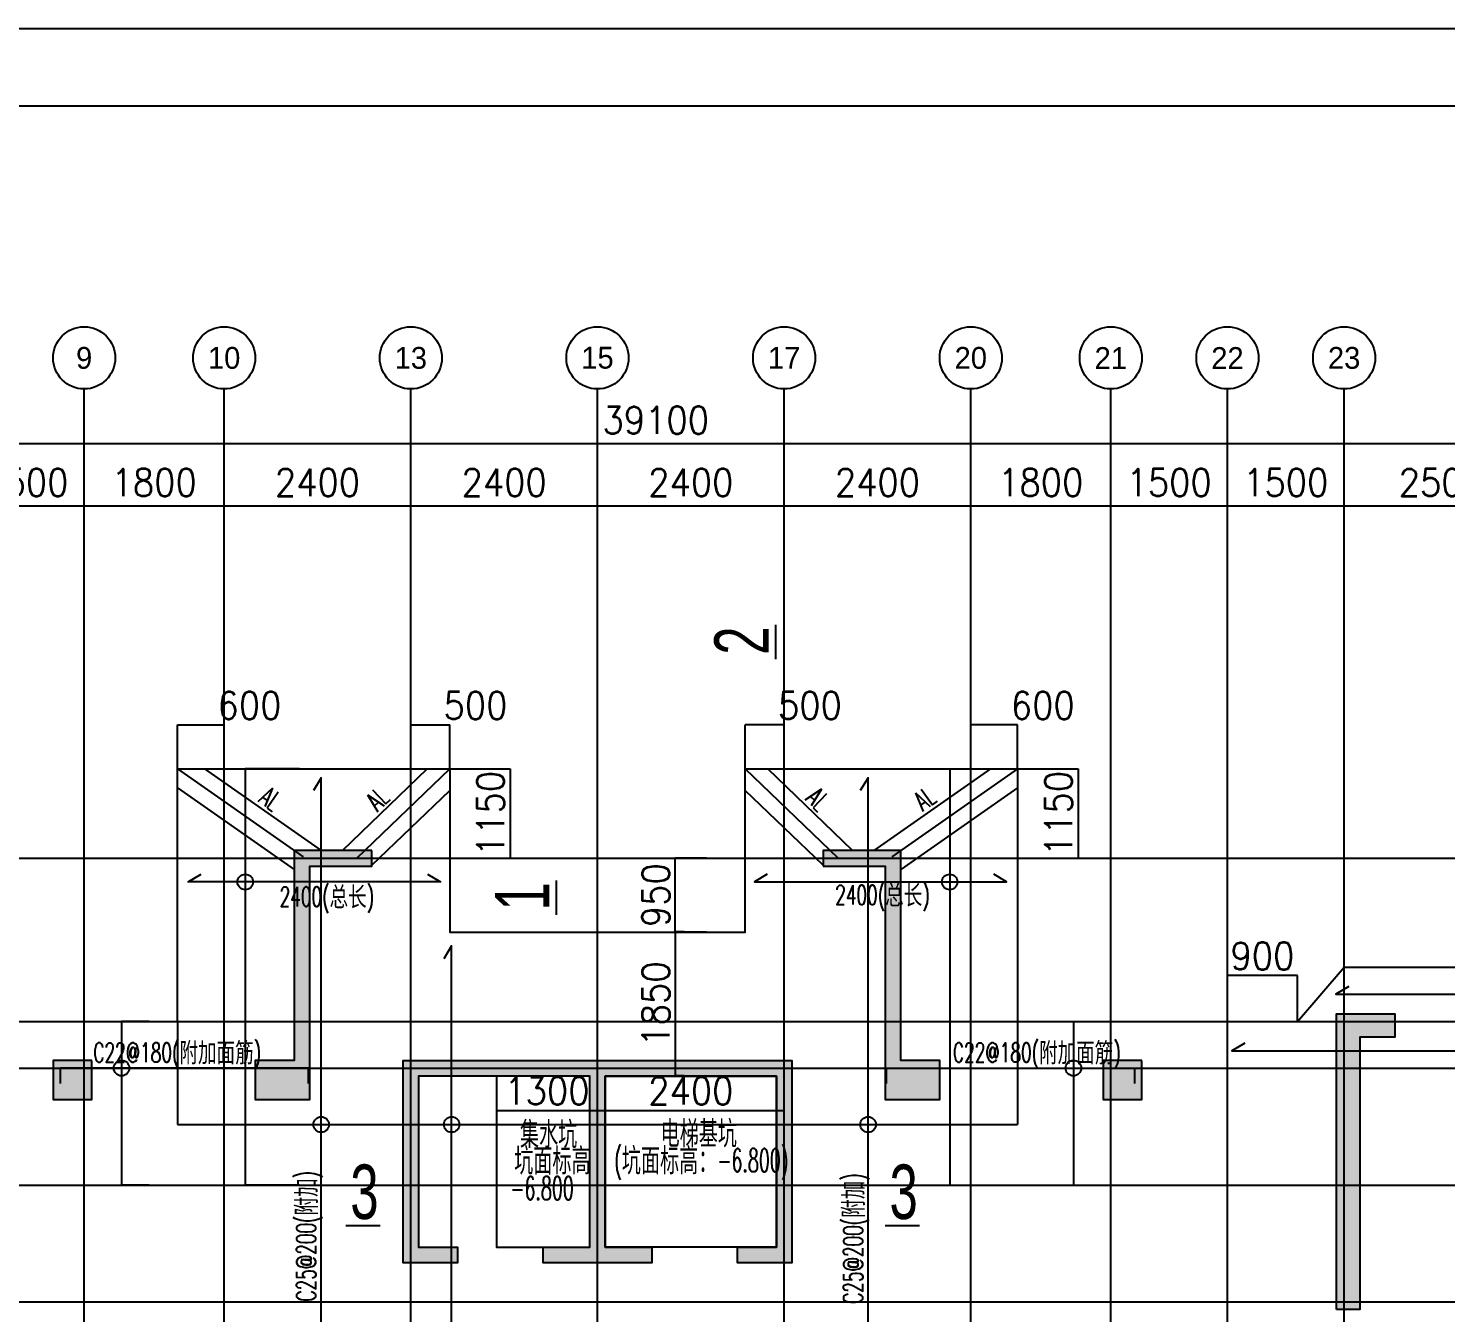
# Model space of a CAD drawing. Extents: x 628064 to 789462, y -248497 to 145317.
# Drawn here: x 680397 to 698620, y -129407 to -112901 of the extents above; entities that cross this region are included whole.
import ezdxf
from ezdxf.enums import TextEntityAlignment as Align

# ---------------------------------------------------------------- set-up
doc = ezdxf.new("R2010")
doc.units = 0
doc.header["$LTSCALE"] = 100
for name, color, linetype in [('1508', 2, 'Continuous'), ('AXIS', 3, 'Continuous'), ('DIM', 3, 'Continuous'), ('dote', 253, 'Continuous'), ('HATCH', 254, 'Continuous'), ('TEXT', 2, 'Continuous'), ('THIN', 7, 'Continuous'), ('tk', 7, 'Continuous'), ('z桩', 240, 'Continuous'), ('底板钢筋2', 30, 'Continuous'), ('支座钢筋标注', 173, 'Continuous'), ('板底钢筋', 24, 'Continuous'), ('砼墙', 3, 'Continuous')]:
    doc.layers.add(name, color=color, linetype=linetype)
doc.styles.add('cadreader_textstyle', font='cadreader_textstyle')
doc.styles.add('hztxt', font='hztxt')
doc.styles.get("Standard").update_dxf_attribs({"font": 'standard'})
doc.dimstyles.get("Standard").update_dxf_attribs({"dimtxt": 351, "dimasz": 0.18, "dimexe": 0.18, "dimexo": 0.0625, "dimgap": 0.09, "dimtad": 0, "dimtoh": 1, "dimdec": 0, "dimzin": 0, "dimdsep": 46, "dimcen": 0.09, "dimadec": 0, "dimazin": 0, "dimtfac": 1, "dimtdec": 4, "dimtofl": 0, "dimtmove": 0, "dimatfit": 3, "dimfxl": 250, "dimtolj": 1, "dimtzin": 0, "dimarcsym": 0})

# ---------------------------------------------------------------- blocks, each defined once
blk = doc.blocks.new('*D125')
at = {"layer": 'AXIS', "color": 0, "linetype": 'ByBlock', "lineweight": -2}
for p, q in [((668914.1183652161, -119728.6669163343), (668914.1183652161, -118236.0257539879)), ((668914.1183652161, -118236.2057539879), (708014.1183652161, -118236.2057539879)), ((708014.1183652161, -119728.6669163343), (708014.1183652161, -118236.0257539879))]:
    blk.add_line(p, q, dxfattribs=at)
for points in [[(668914.1183652161, -118236.2057539879), (668914.2983652161, -118236.1757814925), (668914.2983652161, -118236.2357264833)], [(708014.1183652161, -118236.2057539879), (708013.938365216, -118236.2357264833), (708013.938365216, -118236.1757814925)]]:
    blk.add_solid(points, dxfattribs=at)
at = {"layer": 'AXIS', "color": 0, "linetype": 'Continuous', "lineweight": -2, "insert": (688464.1183652161, -117936.2057539879), "char_height": 351, "width": 1150.499999999997, "attachment_point": 5}
blk.add_mtext('39100', dxfattribs=at)
blk = doc.blocks.new('*D27')
at = {"layer": 'AXIS', "color": 0, "linetype": 'ByBlock', "lineweight": -2}
for p, q in [((681114.1183652161, -119728.6669163343), (681114.1183652161, -119036.0257539879)), ((681114.1183652161, -119036.2057539879), (682914.118365216, -119036.2057539879)), ((682914.118365216, -119728.6669163343), (682914.118365216, -119036.0257539879))]:
    blk.add_line(p, q, dxfattribs=at)
for points in [[(681114.1183652161, -119036.2057539879), (681114.2983652161, -119036.1757814925), (681114.2983652161, -119036.2357264833)], [(682914.118365216, -119036.2057539879), (682913.9383652159, -119036.2357264833), (682913.9383652159, -119036.1757814925)]]:
    blk.add_solid(points, dxfattribs=at)
at = {"layer": 'AXIS', "color": 0, "linetype": 'Continuous', "lineweight": -2, "insert": (682014.1183652161, -118736.2057539879), "char_height": 351, "width": 807.299999999999, "attachment_point": 5}
blk.add_mtext('1800', dxfattribs=at)
blk = doc.blocks.new('*D280')
at = {"layer": 'AXIS', "color": 0, "linetype": 'ByBlock', "lineweight": -2}
for p, q in [((682914.118365216, -119728.6669163343), (682914.118365216, -119036.0257539879)), ((682914.118365216, -119036.2057539879), (685314.1183652161, -119036.2057539879)), ((685314.1183652161, -119728.6669163343), (685314.1183652161, -119036.0257539879))]:
    blk.add_line(p, q, dxfattribs=at)
for points in [[(682914.118365216, -119036.2057539879), (682914.298365216, -119036.1757814925), (682914.298365216, -119036.2357264833)], [(685314.1183652161, -119036.2057539879), (685313.938365216, -119036.2357264833), (685313.938365216, -119036.1757814925)]]:
    blk.add_solid(points, dxfattribs=at)
at = {"layer": 'AXIS', "color": 0, "linetype": 'Continuous', "lineweight": -2, "insert": (684114.1183652161, -118736.2057539879), "char_height": 351, "width": 918.4499999999996, "attachment_point": 5}
blk.add_mtext('2400', dxfattribs=at)
blk = doc.blocks.new('*D716')
at = {"layer": 'AXIS', "color": 0, "linetype": 'ByBlock', "lineweight": -2}
for p, q in [((685314.1183652161, -119728.6669163343), (685314.1183652161, -119036.0257539879)), ((685314.1183652161, -119036.2057539879), (687714.1183652162, -119036.2057539879)), ((687714.1183652162, -119728.6669163343), (687714.1183652162, -119036.0257539879))]:
    blk.add_line(p, q, dxfattribs=at)
for points in [[(685314.1183652161, -119036.2057539879), (685314.2983652161, -119036.1757814925), (685314.2983652161, -119036.2357264833)], [(687714.1183652162, -119036.2057539879), (687713.9383652161, -119036.2357264833), (687713.9383652161, -119036.1757814925)]]:
    blk.add_solid(points, dxfattribs=at)
at = {"layer": 'AXIS', "color": 0, "linetype": 'Continuous', "lineweight": -2, "insert": (686514.118365216, -118736.2057539879), "char_height": 351, "width": 918.4499999999996, "attachment_point": 5}
blk.add_mtext('2400', dxfattribs=at)
blk = doc.blocks.new('*D355')
at = {"layer": 'AXIS', "color": 0, "linetype": 'ByBlock', "lineweight": -2}
for p, q in [((690114.1183652161, -119728.6669163343), (690114.1183652161, -119036.0257539879)), ((690114.1183652161, -119036.2057539879), (692514.1183652162, -119036.2057539879)), ((692514.1183652162, -119728.6669163343), (692514.1183652162, -119036.0257539879))]:
    blk.add_line(p, q, dxfattribs=at)
for points in [[(690114.1183652161, -119036.2057539879), (690114.2983652161, -119036.1757814925), (690114.2983652161, -119036.2357264833)], [(692514.1183652162, -119036.2057539879), (692513.9383652161, -119036.2357264833), (692513.9383652161, -119036.1757814925)]]:
    blk.add_solid(points, dxfattribs=at)
at = {"layer": 'AXIS', "color": 0, "linetype": 'Continuous', "lineweight": -2, "insert": (691314.1183652161, -118736.2057539879), "char_height": 351, "width": 918.4499999999996, "attachment_point": 5}
blk.add_mtext('2400', dxfattribs=at)
blk = doc.blocks.new('*D37')
at = {"layer": 'AXIS', "color": 0, "linetype": 'ByBlock', "lineweight": -2}
for p, q in [((694314.118365216, -119728.6669163343), (694314.118365216, -119036.0257539879)), ((694314.118365216, -119036.2057539879), (695814.1183652161, -119036.2057539879)), ((695814.1183652161, -119728.6669163343), (695814.1183652161, -119036.0257539879))]:
    blk.add_line(p, q, dxfattribs=at)
for points in [[(694314.118365216, -119036.2057539879), (694314.298365216, -119036.1757814925), (694314.298365216, -119036.2357264833)], [(695814.1183652161, -119036.2057539879), (695813.938365216, -119036.2357264833), (695813.938365216, -119036.1757814925)]]:
    blk.add_solid(points, dxfattribs=at)
at = {"layer": 'AXIS', "color": 0, "linetype": 'Continuous', "lineweight": -2, "insert": (695064.1183652161, -118736.2057539879), "char_height": 351, "width": 807.299999999999, "attachment_point": 5}
blk.add_mtext('1500', dxfattribs=at)
blk = doc.blocks.new('*D522')
at = {"layer": 'AXIS', "color": 0, "linetype": 'ByBlock', "lineweight": -2}
for p, q in [((697314.1183652161, -119728.6669163343), (697314.1183652161, -119036.0257539879)), ((697314.1183652161, -119036.2057539879), (699814.1183652162, -119036.2057539879)), ((699814.1183652162, -119728.6669163343), (699814.1183652162, -119036.0257539879))]:
    blk.add_line(p, q, dxfattribs=at)
for points in [[(697314.1183652161, -119036.2057539879), (697314.2983652161, -119036.1757814925), (697314.2983652161, -119036.2357264833)], [(699814.1183652162, -119036.2057539879), (699813.9383652161, -119036.2357264833), (699813.9383652161, -119036.1757814925)]]:
    blk.add_solid(points, dxfattribs=at)
at = {"layer": 'AXIS', "color": 0, "linetype": 'Continuous', "lineweight": -2, "insert": (698564.1183652162, -118736.2057539879), "char_height": 351, "width": 912.5999999999997, "attachment_point": 5}
blk.add_mtext('2500', dxfattribs=at)
blk = doc.blocks.new('*D647')
at = {"layer": 'AXIS', "color": 0, "linetype": 'ByBlock', "lineweight": -2}
for p, q in [((679614.1183652162, -119728.6669163343), (679614.1183652162, -119036.0257539879)), ((679614.1183652162, -119036.2057539879), (681114.1183652161, -119036.2057539879)), ((681114.1183652161, -119728.6669163343), (681114.1183652161, -119036.0257539879))]:
    blk.add_line(p, q, dxfattribs=at)
for points in [[(679614.1183652162, -119036.2057539879), (679614.2983652162, -119036.1757814925), (679614.2983652162, -119036.2357264833)], [(681114.1183652161, -119036.2057539879), (681113.938365216, -119036.2357264833), (681113.938365216, -119036.1757814925)]]:
    blk.add_solid(points, dxfattribs=at)
at = {"layer": 'AXIS', "color": 0, "linetype": 'Continuous', "lineweight": -2, "insert": (680364.118365216, -118736.2057539879), "char_height": 351, "width": 807.299999999999, "attachment_point": 5}
blk.add_mtext('1500', dxfattribs=at)
blk = doc.blocks.new('*D438')
at = {"layer": 'AXIS', "color": 0, "linetype": 'ByBlock', "lineweight": -2}
for p, q in [((687714.1183652162, -119728.6669163343), (687714.1183652162, -119036.0257539879)), ((687714.1183652162, -119036.2057539879), (690114.1183652161, -119036.2057539879)), ((690114.1183652161, -119728.6669163343), (690114.1183652161, -119036.0257539879))]:
    blk.add_line(p, q, dxfattribs=at)
for points in [[(687714.1183652162, -119036.2057539879), (687714.2983652162, -119036.1757814925), (687714.2983652162, -119036.2357264833)], [(690114.1183652161, -119036.2057539879), (690113.938365216, -119036.2357264833), (690113.938365216, -119036.1757814925)]]:
    blk.add_solid(points, dxfattribs=at)
at = {"layer": 'AXIS', "color": 0, "linetype": 'Continuous', "lineweight": -2, "insert": (688914.1183652161, -118736.2057539879), "char_height": 351, "width": 918.4499999999996, "attachment_point": 5}
blk.add_mtext('2400', dxfattribs=at)
blk = doc.blocks.new('*D600')
at = {"layer": 'AXIS', "color": 0, "linetype": 'ByBlock', "lineweight": -2}
for p, q in [((692514.1183652162, -119728.6669163343), (692514.1183652162, -119036.0257539879)), ((692514.1183652162, -119036.2057539879), (694314.118365216, -119036.2057539879)), ((694314.118365216, -119728.6669163343), (694314.118365216, -119036.0257539879))]:
    blk.add_line(p, q, dxfattribs=at)
for points in [[(692514.1183652162, -119036.2057539879), (692514.2983652162, -119036.1757814925), (692514.2983652162, -119036.2357264833)], [(694314.118365216, -119036.2057539879), (694313.9383652159, -119036.2357264833), (694313.9383652159, -119036.1757814925)]]:
    blk.add_solid(points, dxfattribs=at)
at = {"layer": 'AXIS', "color": 0, "linetype": 'Continuous', "lineweight": -2, "insert": (693414.1183652162, -118736.2057539879), "char_height": 351, "width": 807.299999999999, "attachment_point": 5}
blk.add_mtext('1800', dxfattribs=at)
blk = doc.blocks.new('*D550')
at = {"layer": 'AXIS', "color": 0, "linetype": 'ByBlock', "lineweight": -2}
for p, q in [((695814.1183652161, -119728.6669163343), (695814.1183652161, -119036.0257539879)), ((695814.1183652161, -119036.2057539879), (697314.1183652161, -119036.2057539879)), ((697314.1183652161, -119728.6669163343), (697314.1183652161, -119036.0257539879))]:
    blk.add_line(p, q, dxfattribs=at)
for points in [[(695814.1183652161, -119036.2057539879), (695814.2983652161, -119036.1757814925), (695814.2983652161, -119036.2357264833)], [(697314.1183652161, -119036.2057539879), (697313.938365216, -119036.2357264833), (697313.938365216, -119036.1757814925)]]:
    blk.add_solid(points, dxfattribs=at)
at = {"layer": 'AXIS', "color": 0, "linetype": 'Continuous', "lineweight": -2, "insert": (696564.1183652161, -118736.2057539879), "char_height": 351, "width": 807.299999999999, "attachment_point": 5}
blk.add_mtext('1500', dxfattribs=at)
blk = doc.blocks.new('*D371')
at = {"layer": '底板钢筋2', "color": 0, "linetype": 'ByBlock', "lineweight": -2}
for p, q in [((690496.7774838613, -122416.9653953353), (692243.0455937303, -122416.9653953353)), ((692242.8655937302, -122416.9653953353), (692242.8655937302, -127766.9653953347)), ((690496.7774838611, -127766.9653953347), (692243.0455937303, -127766.9653953347))]:
    blk.add_line(p, q, dxfattribs=at)
for points in [[(692242.8655937302, -122416.9653953353), (692242.8955662256, -122417.1453953353), (692242.8356212348, -122417.1453953353)], [(692242.8655937302, -127766.9653953347), (692242.8356212348, -127766.7853953347), (692242.8955662256, -127766.7853953347)]]:
    blk.add_solid(points, dxfattribs=at)
blk = doc.blocks.new('*D131')
at = {"layer": '底板钢筋2', "color": 0, "linetype": 'ByBlock', "lineweight": -2}
for p, q in [((683883.3839416365, -122416.9653953353), (683185.1911367021, -122416.9653953353)), ((683185.3711367021, -122416.9653953353), (683185.3711367021, -127766.9653953347)), ((683883.3839416365, -127766.9653953347), (683185.1911367021, -127766.9653953347))]:
    blk.add_line(p, q, dxfattribs=at)
for points in [[(683185.3711367021, -122416.9653953353), (683185.4011091975, -122417.1453953353), (683185.3411642067, -122417.1453953353)], [(683185.3711367021, -127766.9653953347), (683185.3411642067, -127766.7853953347), (683185.4011091975, -127766.7853953347)]]:
    blk.add_solid(points, dxfattribs=at)
blk = doc.blocks.new('*D556')
at = {"layer": '底板钢筋2', "color": 0, "linetype": 'ByBlock', "lineweight": -2}
for p, q in [((682314.1183652118, -125667.0232770076), (682314.1183652118, -126989.4988711327)), ((693114.1183652119, -125667.0232770076), (693114.1183652119, -126989.4988711327)), ((682314.1183652118, -126989.3188711327), (693114.1183652119, -126989.3188711327))]:
    blk.add_line(p, q, dxfattribs=at)
for points in [[(682314.1183652118, -126989.3188711327), (682314.2983652118, -126989.2888986373), (682314.2983652118, -126989.3488436281)], [(693114.1183652119, -126989.3188711327), (693113.9383652118, -126989.3488436281), (693113.9383652118, -126989.2888986373)]]:
    blk.add_solid(points, dxfattribs=at)
blk = doc.blocks.new('*D431')
at = {"layer": '1508', "color": 0, "linetype": 'ByBlock', "lineweight": -2}
for p, q in [((682314.1183652118, -122416.9028953353), (682314.1183652118, -121852.0476415124)), ((682314.1183652118, -121852.2276415124), (682914.118365216, -121852.2276415124)), ((682914.118365216, -122416.9028953353), (682914.118365216, -121852.0476415124))]:
    blk.add_line(p, q, dxfattribs=at)
for points in [[(682314.1183652118, -121852.2276415124), (682314.2983652118, -121852.197669017), (682314.2983652118, -121852.2576140078)], [(682914.118365216, -121852.2276415124), (682913.9383652159, -121852.2576140078), (682913.9383652159, -121852.197669017)]]:
    blk.add_solid(points, dxfattribs=at)
at = {"layer": '1508', "color": 0, "linetype": 'Continuous', "lineweight": -2, "insert": (683239.8583652161, -121602.2276415124), "char_height": 351, "width": 651.2999999999993, "attachment_point": 5}
blk.add_mtext('600', dxfattribs=at)
blk = doc.blocks.new('*D104')
at = {"layer": '1508', "color": 0, "linetype": 'ByBlock', "lineweight": -2}
for p, q in [((685314.1183652161, -122416.9028953353), (685314.1183652161, -121852.0476415124)), ((685314.1183652161, -121852.2276415124), (685814.1183652161, -121852.2276415124)), ((685814.1183652161, -122416.9028953353), (685814.1183652161, -121852.0476415124))]:
    blk.add_line(p, q, dxfattribs=at)
for points in [[(685314.1183652161, -121852.2276415124), (685314.2983652161, -121852.197669017), (685314.2983652161, -121852.2576140078)], [(685814.1183652161, -121852.2276415124), (685813.938365216, -121852.2576140078), (685813.938365216, -121852.197669017)]]:
    blk.add_solid(points, dxfattribs=at)
at = {"layer": '1508', "color": 0, "linetype": 'Continuous', "lineweight": -2, "insert": (686145.7083652159, -121602.2276415124), "char_height": 351, "width": 663.0000000000007, "attachment_point": 5}
blk.add_mtext('500', dxfattribs=at)
blk = doc.blocks.new('*D525')
at = {"layer": '1508', "color": 0, "linetype": 'ByBlock', "lineweight": -2}
for p, q in [((692514.1183652162, -122416.9028953353), (692514.1183652162, -121852.0476415124)), ((693114.1183652204, -121852.2276415124), (692514.1183652162, -121852.2276415124)), ((693114.1183652204, -122416.9028953353), (693114.1183652204, -121852.0476415124))]:
    blk.add_line(p, q, dxfattribs=at)
for points in [[(692514.1183652162, -121852.2276415124), (692514.2983652162, -121852.197669017), (692514.2983652162, -121852.2576140078)], [(693114.1183652204, -121852.2276415124), (693113.9383652203, -121852.2576140078), (693113.9383652203, -121852.197669017)]]:
    blk.add_solid(points, dxfattribs=at)
at = {"layer": '1508', "color": 0, "linetype": 'Continuous', "lineweight": -2, "insert": (693439.8583652204, -121602.2276415124), "char_height": 351, "width": 651.2999999999993, "attachment_point": 5}
blk.add_mtext('600', dxfattribs=at)
blk = doc.blocks.new('*D191')
at = {"layer": '1508', "color": 0, "linetype": 'ByBlock', "lineweight": -2}
for p, q in [((689614.1183652161, -122416.9028953353), (689614.1183652161, -121852.0476415124)), ((690114.1183652161, -121852.2276415124), (689614.1183652161, -121852.2276415124)), ((690114.1183652161, -122416.9028953353), (690114.1183652161, -121852.0476415124))]:
    blk.add_line(p, q, dxfattribs=at)
for points in [[(689614.1183652161, -121852.2276415124), (689614.2983652161, -121852.197669017), (689614.2983652161, -121852.2576140078)], [(690114.1183652161, -121852.2276415124), (690113.938365216, -121852.2576140078), (690113.938365216, -121852.197669017)]]:
    blk.add_solid(points, dxfattribs=at)
at = {"layer": '1508', "color": 0, "linetype": 'Continuous', "lineweight": -2, "insert": (690445.7083652163, -121602.2276415124), "char_height": 351, "width": 663.0000000000007, "attachment_point": 5}
blk.add_mtext('500', dxfattribs=at)
blk = doc.blocks.new('*D629')
at = {"layer": '1508', "color": 0, "linetype": 'ByBlock', "lineweight": -2}
for p, q in [((688828.5818014919, -124514.7206249922), (688712.8692471075, -124514.7206249922)), ((688713.0492471076, -124514.7206249922), (688713.0492471076, -126364.9653953353)), ((688828.5818014919, -126364.9653953353), (688712.8692471075, -126364.9653953353))]:
    blk.add_line(p, q, dxfattribs=at)
for points in [[(688713.0492471076, -124514.7206249922), (688713.079219603, -124514.9006249922), (688713.0192746122, -124514.9006249922)], [(688713.0492471076, -126364.9653953353), (688713.0192746122, -126364.7853953353), (688713.079219603, -126364.7853953353)]]:
    blk.add_solid(points, dxfattribs=at)
at = {"layer": '1508', "color": 0, "linetype": 'Continuous', "lineweight": -2, "insert": (688463.0492471076, -125439.8430101636), "char_height": 351, "width": 807.299999999999, "attachment_point": 5, "rotation": 90}
blk.add_mtext('1850', dxfattribs=at)
blk = doc.blocks.new('*D278')
at = {"layer": '1508', "color": 0, "linetype": 'ByBlock', "lineweight": -2}
for p, q in [((685814.1808652161, -122416.9653953353), (686590.1638320867, -122416.9653953353)), ((686589.9838320867, -122416.9653953353), (686589.9838320867, -123566.9653953348)), ((685814.1808652161, -123566.9653953348), (686590.1638320867, -123566.9653953348))]:
    blk.add_line(p, q, dxfattribs=at)
for points in [[(686589.9838320867, -122416.9653953353), (686590.0138045821, -122417.1453953353), (686589.9538595913, -122417.1453953353)], [(686589.9838320867, -123566.9653953348), (686589.9538595913, -123566.7853953348), (686590.0138045821, -123566.7853953348)]]:
    blk.add_solid(points, dxfattribs=at)
at = {"layer": '1508', "color": 0, "linetype": 'Continuous', "lineweight": -2, "insert": (686339.9838320868, -122991.965395335), "char_height": 351, "width": 801.4499999999991, "attachment_point": 5, "rotation": 90}
blk.add_mtext('1150', dxfattribs=at)
blk = doc.blocks.new('*D701')
at = {"layer": '1508', "color": 0, "linetype": 'ByBlock', "lineweight": -2}
for p, q in [((693114.1808652204, -122416.9653953353), (693893.4139385675, -122416.9653953353)), ((693893.2339385675, -122416.9653953353), (693893.2339385675, -123566.9653953348)), ((693114.1808652204, -123566.9653953348), (693893.4139385675, -123566.9653953348))]:
    blk.add_line(p, q, dxfattribs=at)
for points in [[(693893.2339385675, -122416.9653953353), (693893.2639110629, -122417.1453953353), (693893.2039660721, -122417.1453953353)], [(693893.2339385675, -123566.9653953348), (693893.2039660721, -123566.7853953348), (693893.2639110629, -123566.7853953348)]]:
    blk.add_solid(points, dxfattribs=at)
at = {"layer": '1508', "color": 0, "linetype": 'Continuous', "lineweight": -2, "insert": (693643.2339385675, -122991.9653953349), "char_height": 351, "width": 801.4499999999991, "attachment_point": 5, "rotation": 90}
blk.add_mtext('1150', dxfattribs=at)
blk = doc.blocks.new('*D373')
at = {"layer": '1508', "color": 0, "linetype": 'ByBlock', "lineweight": -2}
for p, q in [((695814.1183652161, -125666.8929364314), (695814.1183652161, -125073.31225195)), ((696714.1183652119, -125073.49225195), (695814.1183652161, -125073.49225195)), ((696714.1183652119, -125666.8929364314), (696714.1183652119, -125073.31225195))]:
    blk.add_line(p, q, dxfattribs=at)
for points in [[(695814.1183652161, -125073.49225195), (695814.2983652161, -125073.4622794546), (695814.2983652161, -125073.5222244454)], [(696714.1183652119, -125073.49225195), (696713.9383652118, -125073.5222244454), (696713.9383652118, -125073.4622794546)]]:
    blk.add_solid(points, dxfattribs=at)
at = {"layer": '1508', "color": 0, "linetype": 'Continuous', "lineweight": -2, "insert": (696264.118365214, -124823.4922519501), "char_height": 351, "width": 651.2999999999993, "attachment_point": 5}
blk.add_mtext('900', dxfattribs=at)
blk = doc.blocks.new('*D184')
at = {"layer": '1508', "color": 0, "linetype": 'ByBlock', "lineweight": -2}
for p, q in [((689115.8115911135, -123566.9653953348), (688712.8692471075, -123566.9653953348)), ((688713.0492471076, -124516.7206249922), (688713.0492471076, -123566.9653953348)), ((689115.8115911135, -124516.7206249922), (688712.8692471075, -124516.7206249922))]:
    blk.add_line(p, q, dxfattribs=at)
for points in [[(688713.0492471076, -123566.9653953348), (688713.079219603, -123567.1453953348), (688713.0192746122, -123567.1453953348)], [(688713.0492471076, -124516.7206249922), (688713.0192746122, -124516.5406249922), (688713.079219603, -124516.5406249922)]]:
    blk.add_solid(points, dxfattribs=at)
at = {"layer": '1508', "color": 0, "linetype": 'Continuous', "lineweight": -2, "insert": (688463.0492471076, -124041.8430101633), "char_height": 351, "width": 651.2999999999993, "attachment_point": 5, "rotation": 90}
blk.add_mtext('950', dxfattribs=at)
blk = doc.blocks.new('*D188')
at = {"layer": 'DIM', "color": 0, "linetype": 'ByBlock', "lineweight": -2}
for p, q in [((686414.1183652119, -126808.1890595199), (686414.1183652119, -126808.0715595199)), ((686414.1183652119, -126808.2515595199), (687714.118365216, -126808.2515595199)), ((687714.118365216, -126808.1890595199), (687714.118365216, -126808.0715595199))]:
    blk.add_line(p, q, dxfattribs=at)
for points in [[(686414.1183652119, -126808.2515595199), (686414.2983652119, -126808.2215870245), (686414.2983652119, -126808.2815320153)], [(687714.118365216, -126808.2515595199), (687713.9383652159, -126808.2815320153), (687713.9383652159, -126808.2215870245)]]:
    blk.add_solid(points, dxfattribs=at)
at = {"layer": 'DIM', "color": 0, "linetype": 'Continuous', "lineweight": -2, "insert": (687064.1183652139, -126558.2515595199), "char_height": 351, "width": 807.299999999999, "attachment_point": 5}
blk.add_mtext('1300', dxfattribs=at)
blk = doc.blocks.new('*D625')
at = {"layer": 'DIM', "color": 0, "linetype": 'ByBlock', "lineweight": -2}
for p, q in [((687714.118365216, -126808.1890595199), (687714.118365216, -126808.0715595199)), ((687714.118365216, -126808.2515595199), (690114.1183652161, -126808.2515595199)), ((690114.1183652161, -126808.1890595199), (690114.1183652161, -126808.0715595199))]:
    blk.add_line(p, q, dxfattribs=at)
for points in [[(687714.118365216, -126808.2515595199), (687714.298365216, -126808.2215870245), (687714.298365216, -126808.2815320153)], [(690114.1183652161, -126808.2515595199), (690113.938365216, -126808.2815320153), (690113.938365216, -126808.2215870245)]]:
    blk.add_solid(points, dxfattribs=at)
at = {"layer": 'DIM', "color": 0, "linetype": 'Continuous', "lineweight": -2, "insert": (688914.1183652161, -126558.2515595199), "char_height": 351, "width": 918.4499999999996, "attachment_point": 5}
blk.add_mtext('2400', dxfattribs=at)
blk = doc.blocks.new('*D298')
at = {"layer": '底板钢筋2', "color": 0, "linetype": 'ByBlock', "lineweight": -2}
for p, q in [((693476.9450939537, -125666.9653953348), (693833.6205555522, -125666.9653953348)), ((693833.4405555521, -125666.9653953348), (693833.4405555521, -127766.9653953347)), ((693476.9450939539, -127766.9653953347), (693833.6205555522, -127766.9653953347))]:
    blk.add_line(p, q, dxfattribs=at)
for points in [[(693833.4405555521, -125666.9653953348), (693833.4705280475, -125667.1453953348), (693833.4105830567, -125667.1453953348)], [(693833.4405555521, -127766.9653953347), (693833.4105830567, -127766.7853953347), (693833.4705280475, -127766.7853953347)]]:
    blk.add_solid(points, dxfattribs=at)
blk = doc.blocks.new('*D722')
at = {"layer": '底板钢筋2', "color": 0, "linetype": 'ByBlock', "lineweight": -2}
for p, q in [((681951.2916364784, -125666.9653953348), (681594.6161748801, -125666.9653953348)), ((681594.7961748801, -125666.9653953348), (681594.7961748801, -127766.9653953347)), ((681951.2916364784, -127766.9653953347), (681594.6161748801, -127766.9653953347))]:
    blk.add_line(p, q, dxfattribs=at)
for points in [[(681594.7961748801, -125666.9653953348), (681594.8261473755, -125667.1453953348), (681594.7662023847, -125667.1453953348)], [(681594.7961748801, -127766.9653953347), (681594.7662023847, -127766.7853953347), (681594.8261473755, -127766.7853953347)]]:
    blk.add_solid(points, dxfattribs=at)

msp = doc.modelspace()

# ---------------------------------------------------------------- hatches: boundary and pattern name
at = {"layer": 'HATCH'}
for points in [[(684814.1183652119, -123466.9653953353), (683814.1183652119, -123466.9653953353), (683814.1183652119, -126166.9653953353), (683314.1183652118, -126166.9653953353), (683314.1183652118, -126666.9653953353), (684014.1183652119, -126666.9653953353), (684014.1183652119, -123666.9653953353), (684814.1183652119, -123666.9653953353)], [(690614.1183652119, -123666.9653953353), (691414.1183652119, -123666.9653953353), (691414.1183652119, -126666.9653953353), (692114.1183652119, -126666.9653953353), (692114.1183652119, -126166.9653953353), (691614.1183652119, -126166.9653953353), (691614.1183652119, -123466.9653953353), (690614.1183652119, -123466.9653953353)], [(697214.1183652118, -129366.9554008284), (697214.1183652118, -125566.7944968978), (697964.1183652119, -125566.7944968978), (697964.1183652119, -125866.7944968978), (697514.1183652119, -125866.7944968978), (697514.1183652119, -129366.9554008284)], [(681214.1183652119, -126166.9547141829), (680714.1183652119, -126166.9547141829), (680714.1183652119, -126666.9547141829), (681214.1183652119, -126666.9547141829)], [(687614.1183652119, -128566.9554771224), (687614.1183652119, -126366.9653953353), (685414.1183652119, -126366.9547141829), (685414.1183652119, -128566.9554771224), (685914.1183652119, -128566.9554771224), (685914.1183652119, -128766.9550956527), (685214.1183652119, -128766.9550956527), (685214.1183652119, -126166.9547141829), (690214.1183652119, -126166.9752548605), (690214.1183652119, -128766.9550956527), (689514.1183652119, -128766.9550956527), (689514.1183652119, -128566.9554771224), (690014.1183652118, -128566.9554771224), (690014.1183652118, -126366.9554771224), (687814.1183652118, -126366.9653953353), (687814.1183652118, -128566.9554771224), (688414.1946591572, -128566.9554771224), (688414.1946591572, -128766.9550956527), (687014.0420712664, -128766.9550956527), (687014.0420712664, -128566.9554771224)], [(694714.1183652118, -126166.9547141829), (694214.1183652118, -126166.9547141829), (694214.1183652118, -126666.9547141829), (694714.1183652118, -126666.9547141829)]]:
    msp.add_hatch(color=256, dxfattribs=at).paths.add_polyline_path(points, flags=0)

# ---------------------------------------------------------------- linework, layer by layer
for points in [[(690002.910775424, -120567.9761176137), (690002.910775424, -121009.0963683813)], [(687181.188490058, -123853.8709528918), (687181.188490058, -124294.9912036594)], [(684919.7528180266, -128290.1138727699), (684478.6325672591, -128290.1138727699)], [(691852.5230442901, -128290.1138727699), (691411.4027935226, -128290.1138727699)]]:
    msp.add_lwpolyline(points)
at = {"layer": '1508'}
msp.add_lwpolyline([(668114.1183652119, -135116.9549526015), (668114.1183652119, -126916.9653953353), (670114.1183652119, -126916.9653953353), (670114.1183652119, -124916.9653953353), (678614.1183652119, -124916.9653953353), (679614.118365216, -125666.9561575819), (682314.1183652118, -125666.9600547591), (682314.1183652118, -122416.9653953353), (685814.1183652161, -122416.9653953353), (685814.1183652161, -124515.7206249922), (689614.243908502, -124515.7206249922), (689614.243908502, -122416.9653953353), (693114.1183652119, -122416.9653953353), (693114.1183652119, -125666.9607770076), (696714.1183652119, -125666.9554364314), (697314.1183652161, -124966.7944968978), (700614.4639675706, -124966.7944968978)], dxfattribs=at)
at = {"layer": 'AXIS'}
for p, q in [((681114.1183652161, -119878.7294163338), (681114.1183652161, -117536.2057539879)), ((682914.118365216, -119878.7294163339), (682914.118365216, -117536.205753988)), ((685314.1183652161, -119878.7294163338), (685314.1183652161, -117536.2057539879)), ((687714.1183652162, -119878.7294163338), (687714.1183652162, -117536.2057539879)), ((690114.1183652161, -119878.7294163338), (690114.1183652161, -117536.2057539879)), ((692514.1183652161, -119878.7294163338), (692514.1183652161, -117536.2057539879)), ((694314.118365216, -119878.7294163338), (694314.118365216, -117536.2057539879)), ((695814.1183652161, -119878.7294163338), (695814.1183652161, -117536.2057539879)), ((697314.1183652161, -119878.7294163338), (697314.1183652161, -117536.2057539879))]:
    msp.add_line(p, q, dxfattribs=at)
at = {"layer": 'AXIS', "linetype": 'Continuous'}
for centre in [(681114.1183652161, -117136.2057539879), (682914.118365216, -117136.205753988), (685314.1183652161, -117136.2057539879), (687714.1183652162, -117136.2057539879), (690114.1183652161, -117136.2057539879), (692514.1183652161, -117136.2057539879), (694314.118365216, -117136.2057539879), (695814.1183652161, -117136.2057539879), (697314.1183652161, -117136.2057539879)]:
    msp.add_circle(centre, 400, dxfattribs=at)
at = {"layer": 'dote'}
for p, q in [((681114.1183652161, -143172.361537239), (681114.1183652161, -119653.5154568141)), ((682914.118365216, -143172.3615372391), (682914.118365216, -119653.5154568141)), ((685314.118365216, -143172.3615372391), (685314.1183652161, -119653.5154568141)), ((687714.118365216, -143172.3615372391), (687714.118365216, -119653.5154568141)), ((690114.1183652161, -143172.3615372391), (690114.1183652161, -119653.5154568141)), ((692514.1183652161, -143172.3615372391), (692514.1183652161, -119653.5154568141)), ((694314.1183652173, -143172.3615372391), (694314.118365216, -119653.5154568141)), ((695814.1183652161, -143172.3615372391), (695814.1183652161, -119653.5154568141)), ((697314.1183652161, -143172.3615372391), (697314.1183652161, -119653.5154568141)), ((682314.1183652118, -122416.9653953353), (683928.8108340845, -123547.2501235461)), ((684619.613415856, -123566.9653953348), (685814.1183652161, -122416.9653953353)), ((690808.6233145761, -123566.9653953348), (689614.1183652161, -122416.9653953353)), ((693114.1183652201, -122416.9653953353), (691499.4258963476, -123547.2501235461)), ((665333.9443733718, -123566.9653953348), (711795.3518660574, -123566.9653953348)), ((665333.9443733718, -125666.9653953348), (711795.3518660574, -125666.9653953348)), ((665333.9443733718, -126266.9653953348), (711795.3518660574, -126266.9653953348)), ((665333.9443733718, -127766.9653953344), (711795.3518660574, -127766.9653953348)), ((665333.9443733718, -129266.9653953348), (711795.3518660574, -129266.9653953347))]:
    msp.add_line(p, q, dxfattribs=at)
at = {"layer": 'THIN', "color": 1, "linetype": 'Continuous'}
for p, q in [((682662.87709709, -122416.9653953353), (684162.8770970901, -123466.9653953353)), ((684435.1157573351, -123466.9653953353), (685525.7507110991, -122416.9653953353)), ((690993.120973097, -123466.9653953353), (689902.486019333, -122416.9653953353)), ((692765.3596333421, -122416.9653953353), (691265.3596333422, -123466.9653953353)), ((682314.1183652118, -122661.09650765), (683814.1183652119, -123711.0965076499)), ((684814.1183652119, -123657.3309568447), (685814.1183652161, -122694.5890271269)), ((690614.1183652201, -123657.3309568447), (689614.1183652161, -122694.5890271269)), ((693114.1183652201, -122661.09650765), (691614.1183652204, -123711.0965076499))]:
    msp.add_line(p, q, dxfattribs=at)
at = {"layer": 'tk', "color": 5}
msp.add_lwpolyline([(657905.8456291882, -172301.2088164415), (657905.8456291882, -112901.2088164415), (742005.8456291882, -112901.2088164415), (742005.8456291882, -172301.2088164415)], close=True, dxfattribs=at)
at = {"layer": 'tk'}
msp.add_lwpolyline([(660405.8456291882, -171301.2088164415), (741005.8456291881, -171301.2088164415), (741005.8456291881, -113901.2088164415), (660405.8456291882, -113901.2088164415)], close=True, dxfattribs=at)
at = {"layer": 'z桩'}
for points in [[(687614.1183652119, -126366.9653953353), (686414.1183652119, -126366.9653953353), (686414.1183652119, -128566.9653953353), (687614.1183652119, -128566.9653953353)], [(687814.1183652118, -126366.9653953353), (690014.1183652118, -126366.9653953353), (690014.1183652118, -128566.9554771224), (687814.1183652118, -128566.9554771224)]]:
    msp.add_lwpolyline(points, close=True, dxfattribs=at)
at = {"layer": '底板钢筋2'}
for centre, radius in [((683185.3711367021, -123872.0920313449), 99.99999999999999), ((692242.8655937302, -123872.0920313449), 100), ((681594.7961748801, -126264.0564879552), 99.99999999999999), ((693833.4405555521, -126264.0564879552), 100), ((684161.821455896, -126989.3188711327), 100), ((685839.1634721184, -126989.3188711327), 100), ((691193.8004555899, -126989.3188711327), 100)]:
    msp.add_circle(centre, radius, dxfattribs=at)
at = {"layer": '板底钢筋', "color": 3}
for points in [[(684061.8214558961, -132300.2982200418), (684161.821455896, -132466.9653953348), (684161.821455896, -122531.756515476), (684061.8214558961, -122698.423690769)], [(691093.8004555899, -132300.2982200418), (691193.8004555899, -132466.9653953348), (691193.8004555899, -122531.756515476), (691093.8004555899, -122698.423690769)], [(685739.1634721186, -132300.2982200418), (685839.1634721184, -132466.9653953348), (685839.1634721184, -124694.8877997621), (685739.1634721186, -124861.5549750551)], [(683996.6173788976, -126464.0549082669), (683996.6173788976, -126264.0549082669), (680807.2501134066, -126264.0570059276), (680807.2501134066, -126464.0570059276)], [(691431.6193515346, -126464.0549082669), (691431.6193515346, -126264.0549082669), (694620.9866170256, -126264.0570059276), (694620.9866170256, -126464.0570059276)]]:
    msp.add_lwpolyline(points, dxfattribs=at)
at = {"layer": '板底钢筋'}
for points in [[(685530.6347616366, -123772.0920313449), (685697.3019369295, -123872.0920313449), (682453.0831871493, -123872.0920313449), (682619.7503624422, -123772.0920313449)], [(689897.6019687956, -123772.0920313449), (689730.9347935027, -123872.0920313449), (692975.153543283, -123872.0920313449), (692808.4863679901, -123772.0920313449)], [(697374.2017866863, -125214.16574777), (697207.5346113933, -125314.16574777), (700433.2945549553, -125314.16574777), (700266.6273796624, -125214.16574777)], [(696035.7830611021, -125943.1010769826), (695869.1158858091, -126043.1010769826), (703370.3160547911, -126043.1010769826), (703203.6488794982, -125943.1010769826)]]:
    msp.add_lwpolyline(points, dxfattribs=at)
at = {"layer": '砼墙'}
for points in [[(684814.1183652119, -123466.9653953353), (683814.1183652119, -123466.9653953353), (683814.1183652119, -126166.9653953353), (683314.1183652118, -126166.9653953353), (683314.1183652118, -126666.9653953353), (684014.1183652119, -126666.9653953353), (684014.1183652119, -123666.9653953353), (684814.1183652119, -123666.9653953353)], [(690614.1183652119, -123666.9653953353), (691414.1183652119, -123666.9653953353), (691414.1183652119, -126666.9653953353), (692114.1183652119, -126666.9653953353), (692114.1183652119, -126166.9653953353), (691614.1183652119, -126166.9653953353), (691614.1183652119, -123466.9653953353), (690614.1183652119, -123466.9653953353)], [(697214.1183652118, -129366.9554008284), (697214.1183652118, -125566.7944968978), (697964.1183652119, -125566.7944968978), (697964.1183652119, -125866.7944968978), (697514.1183652119, -125866.7944968978), (697514.1183652119, -129366.9554008284)], [(681214.1183652119, -126166.9547141829), (680714.1183652119, -126166.9547141829), (680714.1183652119, -126666.9547141829), (681214.1183652119, -126666.9547141829)], [(687614.1183652119, -128566.9554771224), (687614.1183652119, -126366.9653953353), (685414.1183652119, -126366.9547141829), (685414.1183652119, -128566.9554771224), (685914.1183652119, -128566.9554771224), (685914.1183652119, -128766.9550956527), (685214.1183652119, -128766.9550956527), (685214.1183652119, -126166.9547141829), (690214.1183652119, -126166.9752548605), (690214.1183652119, -128766.9550956527), (689514.1183652119, -128766.9550956527), (689514.1183652119, -128566.9554771224), (690014.1183652118, -128566.9554771224), (690014.1183652118, -126366.9554771224), (687814.1183652118, -126366.9653953353), (687814.1183652118, -128566.9554771224), (688414.1946591572, -128566.9554771224), (688414.1946591572, -128766.9550956527), (687014.0420712664, -128766.9550956527), (687014.0420712664, -128566.9554771224)], [(694714.1183652118, -126166.9547141829), (694214.1183652118, -126166.9547141829), (694214.1183652118, -126666.9547141829), (694714.1183652118, -126666.9547141829)]]:
    msp.add_lwpolyline(points, close=True, dxfattribs=at)

# ---------------------------------------------------------------- texts
at = {"style": 'hztxt', "width": 0.7}
for s, p in [('2', (689916.3789743077, -120951.7967255785)), ('1', (687094.6566889416, -124237.6915608567))]:
    msp.add_text(s, height=700, rotation=90, dxfattribs=at).set_placement(p)
for p in [(684535.9322100619, -128203.5820716538), (691468.7024363253, -128203.5820716538)]:
    msp.add_text('3', height=700, dxfattribs=at).set_placement(p)
at = {"layer": 'AXIS', "color": 7, "style": 'cadreader_textstyle'}
for s, p in [('9', (681114.1183652161, -117136.2057539879)), ('10', (682914.118365216, -117136.205753988)), ('13', (685314.1183652161, -117136.2057539879)), ('15', (687714.1183652162, -117136.2057539879)), ('17', (690114.1183652161, -117136.2057539879)), ('20', (692514.1183652161, -117136.2057539879)), ('21', (694314.118365216, -117136.2057539879)), ('22', (695814.1183652161, -117136.2057539879)), ('23', (697314.1183652161, -117136.2057539879))]:
    msp.add_text(s, height=280, dxfattribs=at).set_placement(p, align=Align.MIDDLE)
at = {"layer": 'TEXT', "width": 0.6}
for s, p in [('集水坑', (686717.5576436603, -127349.9223763732)), ('电梯基坑', (688525.537914513, -127339.9283797185)), ('坑面标高', (686643.6700725188, -127689.376328458)), ('(坑面标高：-6.800)', (687929.1740658814, -127688.3599118631)), ('-6.800', (686593.6613489963, -128047.5664186923))]:
    msp.add_text(s, height=300, dxfattribs=at).set_placement(p, align=Align.BOTTOM_LEFT)
at = {"layer": 'THIN', "color": 1, "width": 0.7}
for rotation, p in [(325.0079798019879, (683343.01901762, -122837.1441335833)), (43.91250408820843, (684885.978571863, -122973.4284264903)), (316.0874959105903, (690377.3974423782, -122814.7101024467)), (34.99202019801223, (691897.7396386921, -122968.3787854646))]:
    msp.add_text('AL', height=250, rotation=rotation, dxfattribs=at).set_placement(p)
at = {"layer": '支座钢筋标注', "color": 6, "width": 0.7}
for s, p in [('2400(总长)', (683626.7694574503, -124185.8962755381)), ('2400(总长)', (690770.2802811813, -124162.8388902446)), ('C22@180(附加面筋)', (681232.0093317445, -126188.9436127442)), ('C22@180(附加面筋)', (692284.6889371492, -126188.9436127442))]:
    msp.add_text(s, height=250, dxfattribs=at).set_placement(p)
for p in [(684093.8952271746, -129264.7138268131), (691125.8742268685, -129294.7185192538)]:
    msp.add_text('C25@200(附加)', height=250, rotation=90, dxfattribs=at).set_placement(p)

# ---------------------------------------------------------------- dimensions: what is measured, and where the dimension line sits
at = {"layer": '1508'}
for base, p1, p2, picture, middle in [((682914.118365216, -121852.2276415124), (682314.1183652118, -122416.9653953353), (682914.118365216, -122416.9653953353), '*D431', (682614.118365214, -121602.2276415124)), ((685814.1183652161, -121852.2276415124), (685314.1183652161, -122416.9653953353), (685814.1183652161, -122416.9653953353), '*D104', (685564.118365216, -121602.2276415124)), ((695814.1183652161, -125073.49225195), (696714.1183652119, -125666.9554364314), (695814.1183652161, -125666.9554364314), '*D373', (696264.118365214, -124823.4922519501))]:
    dim = msp.add_linear_dim(base=base, p1=p1, p2=p2, dimstyle='Standard', dxfattribs=at)
    dim.commit()
    dim.dimension.update_dxf_attribs({"geometry": picture, "text_midpoint": middle})
for base, p1, p2, angle, picture, middle in [((689614.1183652161, -121852.2276415124), (690114.1183652161, -122416.9653953353), (689614.1183652161, -122416.9653953353), 180, '*D191', (689864.1183652163, -121602.2276415124)), ((692514.1183652162, -121852.2276415124), (693114.1183652204, -122416.9653953353), (692514.1183652162, -122416.9653953353), 180, '*D525', (692814.1183652183, -121602.2276415124)), ((686589.9838320867, -123566.9653953348), (685814.1183652161, -122416.9653953353), (685814.1183652161, -123566.9653953348), 90, '*D278', (686339.9838320868, -122991.965395335)), ((693893.2339385675, -123566.9653953348), (693114.1183652204, -122416.9653953353), (693114.1183652204, -123566.9653953348), 90, '*D701', (693643.2339385675, -122991.9653953349)), ((688713.0492471076, -123566.9653953348), (689115.8740911135, -124516.7206249922), (689115.8740911135, -123566.9653953348), 90, '*D184', (688463.0492471076, -124041.8430101633)), ((688713.0492471076, -126364.9653953353), (688828.6443014919, -124514.7206249922), (688828.6443014919, -126364.9653953353), 90, '*D629', (688463.0492471076, -125439.8430101636))]:
    dim = msp.add_linear_dim(base=base, p1=p1, p2=p2, angle=angle, dimstyle='Standard', dxfattribs=at)
    dim.commit()
    dim.dimension.update_dxf_attribs({"geometry": picture, "text_midpoint": middle})
at = {"layer": 'AXIS'}
for p1, p2, distance, picture, middle in [((668914.1183652161, -119728.7294163343), (708014.1183652161, -119728.7294163343), 1492.5236623464007, '*D125', (688464.1183652161, -117936.2057539879)), ((679614.1183652162, -119728.7294163343), (681114.1183652161, -119728.7294163343), 692.5236623464007, '*D647', (680364.118365216, -118736.2057539879)), ((681114.1183652161, -119728.7294163343), (682914.118365216, -119728.7294163343), 692.5236623464007, '*D27', (682014.1183652161, -118736.2057539879)), ((682914.118365216, -119728.7294163343), (685314.1183652161, -119728.7294163343), 692.5236623464007, '*D280', (684114.1183652161, -118736.2057539879)), ((685314.1183652161, -119728.7294163343), (687714.1183652162, -119728.7294163343), 692.5236623464007, '*D716', (686514.118365216, -118736.2057539879)), ((687714.1183652162, -119728.7294163343), (690114.1183652161, -119728.7294163343), 692.5236623464007, '*D438', (688914.1183652161, -118736.2057539879)), ((690114.1183652161, -119728.7294163343), (692514.1183652162, -119728.7294163343), 692.5236623464007, '*D355', (691314.1183652161, -118736.2057539879)), ((692514.1183652162, -119728.7294163343), (694314.118365216, -119728.7294163343), 692.5236623464007, '*D600', (693414.1183652162, -118736.2057539879)), ((694314.118365216, -119728.7294163343), (695814.1183652161, -119728.7294163343), 692.5236623464007, '*D37', (695064.1183652161, -118736.2057539879)), ((695814.1183652161, -119728.7294163343), (697314.1183652161, -119728.7294163343), 692.5236623464007, '*D550', (696564.1183652161, -118736.2057539879)), ((697314.1183652161, -119728.7294163343), (699814.1183652162, -119728.7294163343), 692.5236623464007, '*D522', (698564.1183652162, -118736.2057539879))]:
    dim = msp.add_aligned_dim(p1=p1, p2=p2, distance=distance, dimstyle='Standard', dxfattribs=at)
    dim.commit()
    dim.dimension.update_dxf_attribs({"geometry": picture, "text_midpoint": middle})
at = {"layer": 'DIM'}
for base, p1, p2, picture, middle in [((687714.118365216, -126808.2515595199), (686414.1183652119, -126808.2515595199), (687714.118365216, -126808.2515595199), '*D188', (687064.1183652139, -126558.2515595199)), ((690114.1183652161, -126808.2515595199), (687714.118365216, -126808.2515595199), (690114.1183652161, -126808.2515595199), '*D625', (688914.1183652161, -126558.2515595199))]:
    dim = msp.add_linear_dim(base=base, p1=p1, p2=p2, dimstyle='Standard', dxfattribs=at)
    dim.commit()
    dim.dimension.update_dxf_attribs({"geometry": picture, "text_midpoint": middle})
at = {"layer": '底板钢筋2'}
for base, p1, p2, picture, middle in [((683185.3711367021, -127766.9653953347), (683883.4464416365, -122416.9653953353), (683883.4464416365, -127766.9653953347), '*D131', (683185.3711367021, -125091.9653953349)), ((692242.8655937302, -127766.9653953347), (690496.7149838613, -122416.9653953353), (690496.7149838611, -127766.9653953347), '*D371', (692242.8655937302, -125091.9653953349)), ((681594.7961748801, -127766.9653953347), (681951.3541364784, -125666.9653953348), (681951.3541364784, -127766.9653953347), '*D722', (681594.7961748801, -126716.9653953346)), ((693833.4405555521, -127766.9653953347), (693476.8825939537, -125666.9653953348), (693476.8825939539, -127766.9653953347), '*D298', (693833.4405555521, -126716.9653953346))]:
    dim = msp.add_linear_dim(base=base, p1=p1, p2=p2, angle=90, text=' ', dimstyle='Standard', dxfattribs=at)
    dim.commit()
    dim.dimension.update_dxf_attribs({"geometry": picture, "text_midpoint": middle})
dim = msp.add_linear_dim(base=(693114.1183652119, -126989.3188711327), p1=(682314.1183652118, -125666.9607770076), p2=(693114.1183652119, -125666.9607770076), text=' ', dimstyle='Standard', dxfattribs=at)
dim.commit()
dim.dimension.update_dxf_attribs({"geometry": '*D556', "text_midpoint": (687714.118365212, -126989.3188711327)})

doc.saveas('drawing.dxf')
